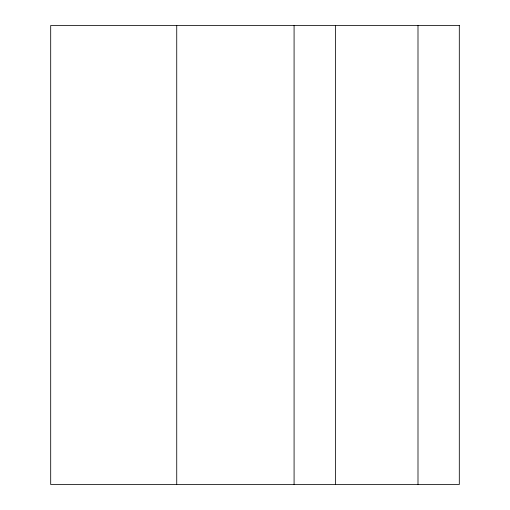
<?xml version="1.0" encoding="UTF-8"?>
<svg xmlns="http://www.w3.org/2000/svg" width="510" height="510" viewBox="0 0 510 510"><rect width="100%" height="100%" fill="white"/><g stroke="black" fill="none" stroke-linecap="round" stroke-linejoin="round"><path stroke-width="0.76" d="M417.996 25.5L417.996 484.5M335.389 25.5L335.389 484.5M294.085 25.5L294.085 484.5M176.734 25.5L176.734 484.5M459.306 25.5L50.694 25.5L50.694 484.5L459.306 484.5L459.306 25.5"/></g></svg>
